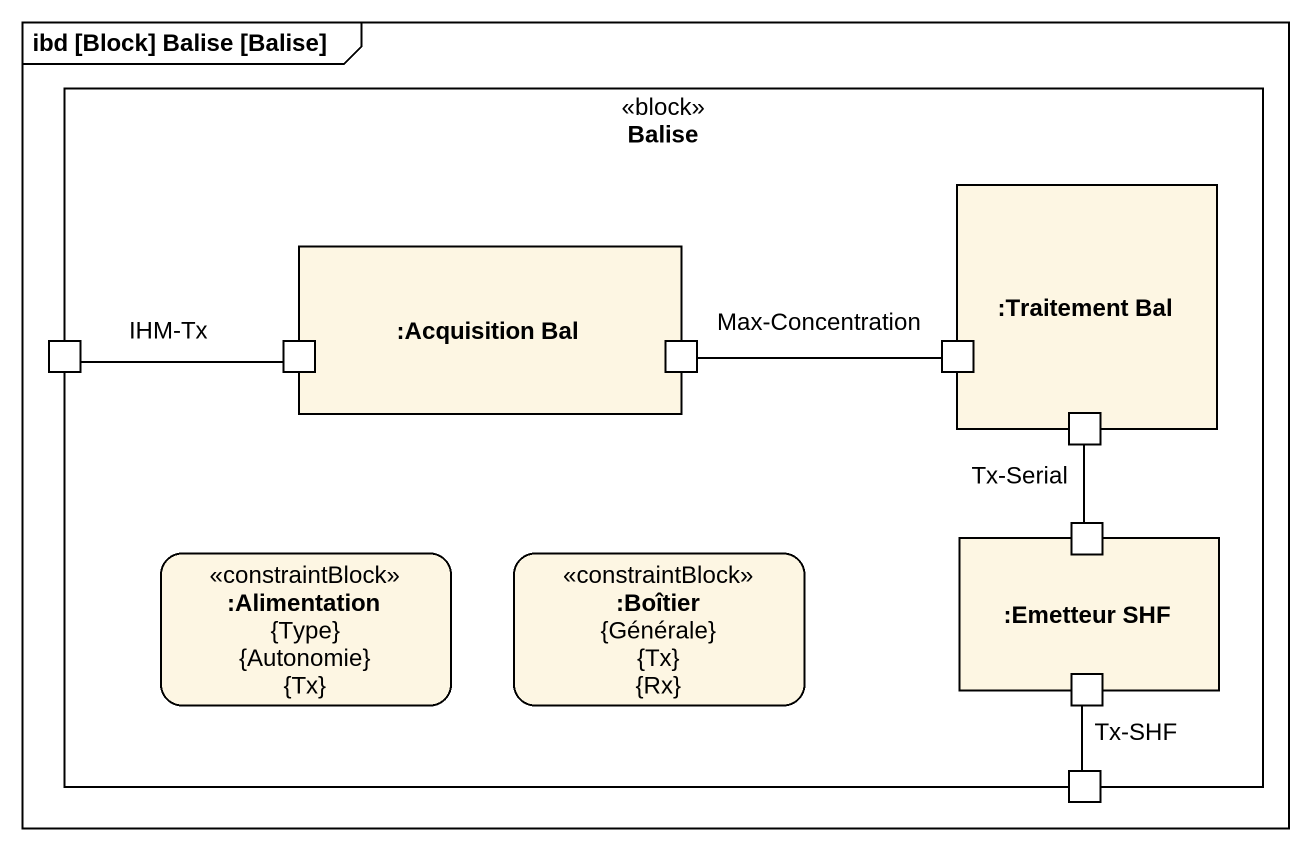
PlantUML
@startuml
mainframe ibd [Block] Balise [Balise]
rectangle Balise <<block>> {
  rectangle ":Traitement Bal" as Traitement_Bal {
    port "Max-Concentration" as Max_Concentration
    port "Tx-Serial" as Tx_Serial
  }
  rectangle ":Acquisition Bal" as Acquisition_Bal {
    port " " as port1
    port " " as port2
  }
  port "IHM-Tx" as IHM_Tx
  rectangle ":Alimentation\n{Type}\n{Autonomie}\n{Tx}" as Alimentation <<constraintBlock>>
  rectangle ":Boîtier\n{Générale}\n{Tx}\n{Rx}" as Boîtier <<constraintBlock>>
  rectangle ":Emetteur SHF" as Emetteur_SHF {
    port " " as port3
    port "Tx-SHF" as Tx_SHF
  }
  port " " as port4
}
IHM_Tx -right- port1
port2 -right- Max_Concentration
Tx_Serial -- port3
Tx_SHF -- port4
@enduml
